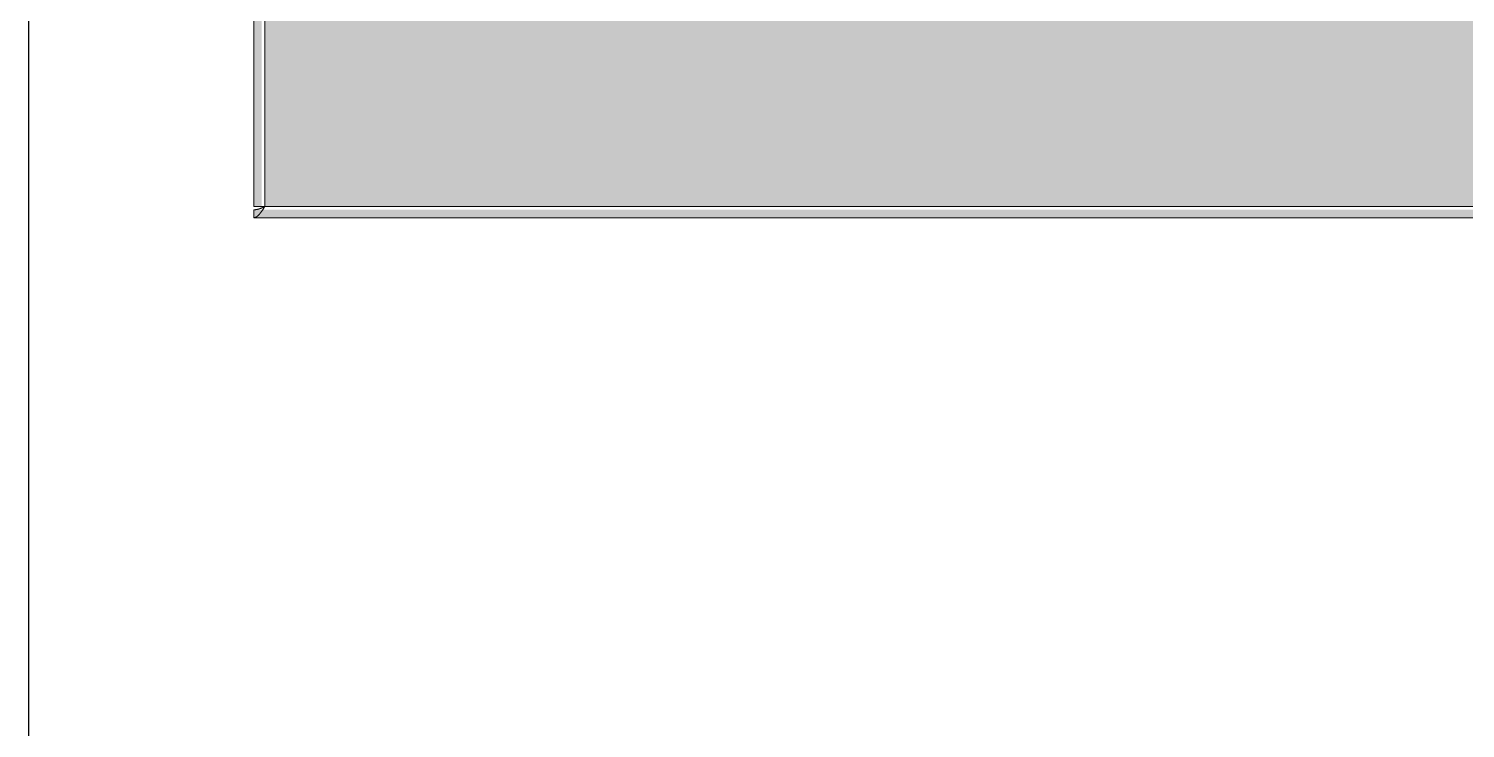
# Model space of a CAD drawing. Header units: millimetres. Extents: x 27500 to 33280, y -10980 to 420.
# Drawn here: x 28950 to 29223, y -6310 to -6177.1 of the extents above; entities that cross this region are included whole.
import ezdxf

# ---------------------------------------------------------------- set-up
doc = ezdxf.new("R2010")
doc.units = ezdxf.units.MM
for name, color, linetype, lineweight, true_color in [('CQEN_DETAIL', 7, 'Continuous', 5, 0x464d50), ('CQEN_HARDWARE', 7, 'Continuous', 5, 0x848c8f), ('CQEN_PLASTRON', 7, 'Continuous', 5, 0xd2d6d3)]:
    doc.layers.add(name, color=color, linetype=linetype, lineweight=lineweight, true_color=true_color)
doc.layers.add('LAYOUT_PARAMETERS', color=7, linetype='Continuous', plot=False)
doc.styles.add('LAYOUT_CONTACTOR_ARIAL', font='arial.ttf')
doc.styles.get("Standard").update_dxf_attribs({"font": 'arial.ttf'})

# ---------------------------------------------------------------- blocks, each defined once
blk = doc.blocks.new('SX_DYN_PLASTRON_KIT_G001')
at = {"layer": 'CQEN_HARDWARE'}
for points in [[(0, 2.1), (0, 63.5), (1.5, 63.5), (1.5, 2.1)], [(833.5, 1.5), (833.5, 0), (0, 0), (0, 1.5)]]:
    blk.add_hatch(color=256, dxfattribs=at).paths.add_polyline_path(points)
at = {"layer": 'CQEN_PLASTRON'}
h = blk.add_hatch(color=256, dxfattribs=at)
h.paths.add_polyline_path([(2.1, 145.9), (881.9, 145.9), (881.9, 2.1), (2.1, 2.1)])
h.paths.add_polyline_path([(70.5, 52), (69.5, 50.5), (837.5, 50.5), (836.5, 52), (832.5, 52), (832.5, 96), (836.5, 96), (837.5, 97.5), (69.5, 97.5), (70.5, 96), (74.5, 96), (74.5, 52)], flags=0)
h.paths.add_polyline_path([(7.25, 76.36), (7.1, 75.78), (6.99, 75.2), (6.92, 74.6), (6.9, 74), (6.92, 73.4), (6.99, 72.8), (7.1, 72.22), (7.25, 71.64), (12.64, 66.25), (12.92, 66.17), (13.22, 66.1), (13.51, 66.04), (13.8, 65.99), (14.1, 65.95), (14.4, 65.92), (14.7, 65.91), (15, 65.9), (15.3, 65.91), (15.6, 65.92), (15.9, 65.95), (16.2, 65.99), (16.49, 66.04), (16.78, 66.1), (17.08, 66.17), (17.36, 66.25), (22.75, 71.64), (22.9, 72.22), (23.01, 72.8), (23.08, 73.4), (23.1, 74), (23.08, 74.6), (23.01, 75.2), (22.9, 75.78), (22.75, 76.36), (17.36, 81.75), (16.78, 81.9), (16.2, 82.01), (15.6, 82.08), (15, 82.1), (14.4, 82.08), (13.8, 82.01), (13.22, 81.9), (12.64, 81.75)], flags=0)
h.paths.add_polyline_path([(56.5, 97.5), (56.5, 74.25), (58, 75.25), (58, 96), (68, 96), (69, 97.5)], flags=0)
h.paths.add_polyline_path([(849, 75.25), (850.5, 74.25), (850.5, 97.5), (838, 97.5), (839, 96), (849, 96)], flags=0)
h.paths.add_polyline_path([(58, 72.75), (56.5, 73.75), (56.5, 50.5), (69, 50.5), (68, 52), (58, 52)], flags=0)
h.paths.add_polyline_path([(839, 52), (838, 50.5), (850.5, 50.5), (850.5, 73.75), (849, 72.75), (849, 52)], flags=0)
h = blk.add_hatch(color=256, dxfattribs=at)
h.paths.add_polyline_path([(881.9, 2.1), (881.9, 145.9), (2.1, 145.9), (2.1, 2.1)])
h.paths.add_polyline_path([(837.5, 50.5), (69.5, 50.5), (70.5, 52), (74.5, 52), (74.5, 96), (70.5, 96), (69.5, 97.5), (837.5, 97.5), (836.5, 96), (832.5, 96), (832.5, 52), (836.5, 52)], flags=0)
h.paths.add_polyline_path([(12.64, 66.25), (7.25, 71.64), (7.1, 72.22), (6.99, 72.8), (6.92, 73.4), (6.9, 74), (6.92, 74.6), (6.99, 75.2), (7.1, 75.78), (7.25, 76.36), (12.64, 81.75), (13.22, 81.9), (13.8, 82.01), (14.4, 82.08), (15, 82.1), (15.6, 82.08), (16.2, 82.01), (16.78, 81.9), (17.36, 81.75), (22.75, 76.36), (22.9, 75.78), (23.01, 75.2), (23.08, 74.6), (23.1, 74), (23.08, 73.4), (23.01, 72.8), (22.9, 72.22), (22.75, 71.64), (17.36, 66.25), (17.08, 66.17), (16.78, 66.1), (16.49, 66.04), (16.2, 65.99), (15.9, 65.95), (15.6, 65.92), (15.3, 65.91), (15, 65.9), (14.7, 65.91), (14.4, 65.92), (14.1, 65.95), (13.8, 65.99), (13.51, 66.04), (13.22, 66.1), (12.92, 66.17)], flags=0)
h.paths.add_polyline_path([(850.5, 97.5), (850.5, 74.25), (849, 75.25), (849, 96), (839, 96), (838, 97.5)], flags=0)
h.paths.add_polyline_path([(58, 75.25), (56.5, 74.25), (56.5, 97.5), (69, 97.5), (68, 96), (58, 96)], flags=0)
h.paths.add_polyline_path([(850.5, 50.5), (838, 50.5), (839, 52), (849, 52), (849, 72.75), (850.5, 73.75)], flags=0)
h.paths.add_polyline_path([(56.5, 50.5), (56.5, 73.75), (58, 72.75), (58, 52), (68, 52), (69, 50.5)], flags=0)
at = {"layer": 'CQEN_DETAIL'}
for p, q in [((0, 2.1), (0, 145.9)), ((2.1, 2.1), (2.1, 145.9)), ((884, 0), (0, 0)), ((881.9, 2.1), (2.1, 2.1))]:
    blk.add_line(p, q, dxfattribs=at)
for points in [[(0, 2.1), (0, 2.1), (0, 2.1), (0.01, 2.1), (0.01, 2.1), (0.01, 2.1), (0.02, 2.1), (0.02, 2.1), (0.03, 2.1), (0.04, 2.1), (0.04, 2.1), (0.05, 2.1), (0.06, 2.1), (0.07, 2.1), (0.08, 2.1), (0.09, 2.1), (0.1, 2.1), (0.12, 2.1), (0.13, 2.1), (0.15, 2.1), (0.16, 2.1), (0.18, 2.1), (0.19, 2.1), (0.21, 2.1), (0.23, 2.1), (0.25, 2.1), (0.27, 2.1), (0.29, 2.1), (0.31, 2.1), (0.33, 2.1), (0.36, 2.1), (0.38, 2.1), (0.4, 2.1), (0.43, 2.1), (0.45, 2.1), (0.48, 2.1), (0.51, 2.1), (0.53, 2.1), (0.56, 2.1), (0.59, 2.1), (0.62, 2.1), (0.65, 2.1), (0.68, 2.1), (0.71, 2.1), (0.74, 2.1), (0.77, 2.1), (0.8, 2.1), (0.83, 2.1), (0.87, 2.1), (0.9, 2.1), (0.93, 2.1), (0.97, 2.1), (1, 2.1), (1.04, 2.1), (1.08, 2.1), (1.11, 2.1), (1.15, 2.1), (1.18, 2.1), (1.22, 2.1), (1.26, 2.1), (1.3, 2.1), (1.34, 2.1), (1.37, 2.1), (1.41, 2.1), (1.45, 2.1), (1.49, 2.1), (1.53, 2.1), (1.57, 2.1), (1.61, 2.1), (1.65, 2.1), (1.69, 2.1), (1.73, 2.1), (1.77, 2.1), (1.81, 2.1), (1.85, 2.1), (1.89, 2.1), (1.94, 2.1), (1.98, 2.1), (2.02, 2.1), (2.06, 2.1), (2.1, 2.1)], [(2.1, 2.1), (2.07, 2.09), (2.05, 2.08), (2.02, 2.06), (1.99, 2.05), (1.97, 2.04), (1.94, 2.03), (1.92, 2.02), (1.89, 2.01), (1.86, 1.99), (1.84, 1.98), (1.81, 1.97), (1.78, 1.96), (1.76, 1.95), (1.73, 1.94), (1.71, 1.93), (1.68, 1.91), (1.65, 1.9), (1.63, 1.89), (1.6, 1.88), (1.57, 1.87), (1.55, 1.86), (1.52, 1.85), (1.5, 1.84), (1.47, 1.83), (1.44, 1.82), (1.42, 1.81), (1.39, 1.8), (1.36, 1.79), (1.34, 1.78), (1.31, 1.77), (1.29, 1.76), (1.26, 1.75), (1.23, 1.74), (1.21, 1.73), (1.18, 1.72), (1.15, 1.71), (1.13, 1.7), (1.1, 1.69), (1.08, 1.68), (1.05, 1.68), (1.02, 1.67), (1, 1.66), (0.97, 1.65), (0.94, 1.64), (0.92, 1.64), (0.89, 1.63), (0.87, 1.62), (0.84, 1.61), (0.81, 1.61), (0.79, 1.6), (0.76, 1.59), (0.73, 1.59), (0.71, 1.58), (0.68, 1.58), (0.66, 1.57), (0.63, 1.57), (0.6, 1.56), (0.58, 1.56), (0.55, 1.55), (0.52, 1.55), (0.5, 1.54), (0.47, 1.54), (0.45, 1.53), (0.42, 1.53), (0.39, 1.53), (0.37, 1.52), (0.34, 1.52), (0.31, 1.52), (0.29, 1.51), (0.26, 1.51), (0.24, 1.51), (0.21, 1.51), (0.18, 1.51), (0.16, 1.5), (0.13, 1.5), (0.1, 1.5), (0.08, 1.5), (0.05, 1.5), (0.03, 1.5), (0, 1.5)], [(2.1, 2.1), (2.07, 2.06), (2.05, 2.02), (2.02, 1.98), (1.99, 1.94), (1.97, 1.89), (1.94, 1.85), (1.92, 1.81), (1.89, 1.77), (1.86, 1.73), (1.84, 1.69), (1.81, 1.65), (1.78, 1.61), (1.76, 1.57), (1.73, 1.53), (1.71, 1.49), (1.68, 1.45), (1.65, 1.41), (1.63, 1.37), (1.6, 1.33), (1.57, 1.3), (1.55, 1.26), (1.52, 1.22), (1.5, 1.18), (1.47, 1.15), (1.44, 1.11), (1.42, 1.07), (1.39, 1.04), (1.36, 1), (1.34, 0.97), (1.31, 0.93), (1.29, 0.9), (1.26, 0.87), (1.23, 0.83), (1.21, 0.8), (1.18, 0.77), (1.15, 0.74), (1.13, 0.71), (1.1, 0.67), (1.08, 0.64), (1.05, 0.62), (1.02, 0.59), (1, 0.56), (0.97, 0.53), (0.94, 0.5), (0.92, 0.48), (0.89, 0.45), (0.87, 0.43), (0.84, 0.4), (0.81, 0.38), (0.79, 0.35), (0.76, 0.33), (0.73, 0.31), (0.71, 0.29), (0.68, 0.27), (0.66, 0.25), (0.63, 0.23), (0.6, 0.21), (0.58, 0.19), (0.55, 0.18), (0.52, 0.16), (0.5, 0.14), (0.47, 0.13), (0.45, 0.12), (0.42, 0.1), (0.39, 0.09), (0.37, 0.08), (0.34, 0.07), (0.31, 0.06), (0.29, 0.05), (0.26, 0.04), (0.24, 0.03), (0.21, 0.03), (0.18, 0.02), (0.16, 0.01), (0.13, 0.01), (0.1, 0.01), (0.08, 0), (0.05, 0), (0.03, 0), (0, 0)], [(0, 1.5), (0, 1.48), (0, 1.46), (0, 1.44), (0, 1.43), (0, 1.41), (0, 1.39), (0, 1.37), (0, 1.35), (0, 1.33), (0, 1.31), (0, 1.29), (0, 1.28), (0, 1.26), (0, 1.24), (0, 1.22), (0, 1.2), (0, 1.18), (0, 1.16), (0, 1.14), (0, 1.13), (0, 1.11), (0, 1.09), (0, 1.07), (0, 1.05), (0, 1.03), (0, 1.01), (0, 0.99), (0, 0.98), (0, 0.96), (0, 0.94), (0, 0.92), (0, 0.9), (0, 0.88), (0, 0.86), (0, 0.84), (0, 0.83), (0, 0.81), (0, 0.79), (0, 0.77), (0, 0.75), (0, 0.73), (0, 0.71), (0, 0.69), (0, 0.68), (0, 0.66), (0, 0.64), (0, 0.62), (0, 0.6), (0, 0.58), (0, 0.56), (0, 0.54), (0, 0.52), (0, 0.51), (0, 0.49), (0, 0.47), (0, 0.45), (0, 0.43), (0, 0.41), (0, 0.39), (0, 0.38), (0, 0.36), (0, 0.34), (0, 0.32), (0, 0.3), (0, 0.28), (0, 0.26), (0, 0.24), (0, 0.23), (0, 0.21), (0, 0.19), (0, 0.17), (0, 0.15), (0, 0.13), (0, 0.11), (0, 0.09), (0, 0.08), (0, 0.06), (0, 0.04), (0, 0.02), (0, 0)], [(11.75, 0), (11.76, 0), (11.78, 0), (11.79, 0), (11.81, 0), (11.82, 0), (11.84, 0), (11.89, 0), (11.93, 0), (11.97, 0), (12.01, 0), (12.05, 0), (12.11, 0), (12.18, 0), (12.25, 0), (12.31, 0), (12.38, 0), (12.45, 0), (12.54, 0), (12.63, 0), (12.72, 0), (12.81, 0), (12.9, 0), (12.99, 0), (13.1, 0), (13.2, 0), (13.31, 0), (13.42, 0), (13.53, 0), (13.64, 0), (13.76, 0), (13.88, 0), (14, 0), (14.12, 0), (14.24, 0), (14.37, 0), (14.49, 0), (14.62, 0), (14.75, 0), (14.87, 0), (15, 0), (15.13, 0), (15.25, 0), (15.38, 0), (15.51, 0), (15.63, 0), (15.76, 0), (15.88, 0), (16, 0), (16.12, 0), (16.24, 0), (16.36, 0), (16.47, 0), (16.58, 0), (16.69, 0), (16.8, 0), (16.9, 0), (17.01, 0), (17.1, 0), (17.19, 0), (17.28, 0), (17.37, 0), (17.46, 0), (17.55, 0), (17.62, 0), (17.69, 0), (17.75, 0), (17.82, 0), (17.89, 0), (17.95, 0), (17.99, 0), (18.03, 0), (18.07, 0), (18.11, 0), (18.16, 0), (18.18, 0), (18.19, 0), (18.21, 0), (18.22, 0), (18.24, 0), (18.25, 0)]]:
    blk.add_lwpolyline(points, dxfattribs=at)
blk = doc.blocks.new('*U497')
blk.add_blockref('SX_DYN_PLASTRON_KIT_G001', (0, 0))
at = {"flags": 1}
for tag in ['WIDTH_MM', 'SOURCE_BLOCK', 'MODEL', 'HEIGHT_MM']:
    blk.add_attdef(tag, (0, 0), '', height=1, dxfattribs=at)
at = {"layer": 'LAYOUT_PARAMETERS', "style": 'LAYOUT_CONTACTOR_ARIAL', "flags": 1}
for tag in ['ARTICLE', 'APERTURE_HEIGHT_MM', 'APERTURE_WIDTH_MM', 'VIEW', 'SOURCE', 'CABINET_SECTION_WIDTH_MM', 'ROW_PITCH_MM', 'PLASTRON_WIDTH_MM', 'PLASTRON_HEIGHT_MM', 'ROWS', 'NOTE', 'MODULES_PER_ROW']:
    blk.add_attdef(tag, (0, 0), '', height=1.7, dxfattribs=at)

msp = doc.modelspace()

# ---------------------------------------------------------------- linework, layer by layer
at = {"color": 8}
msp.add_lwpolyline([(28950, -6000), (30380, -6000), (30380, -8480), (28950, -8480)], close=True, dxfattribs=at)

# ---------------------------------------------------------------- block references
msp.add_blockref('*U497', (28992.75, -6213))

doc.saveas('drawing.dxf')
